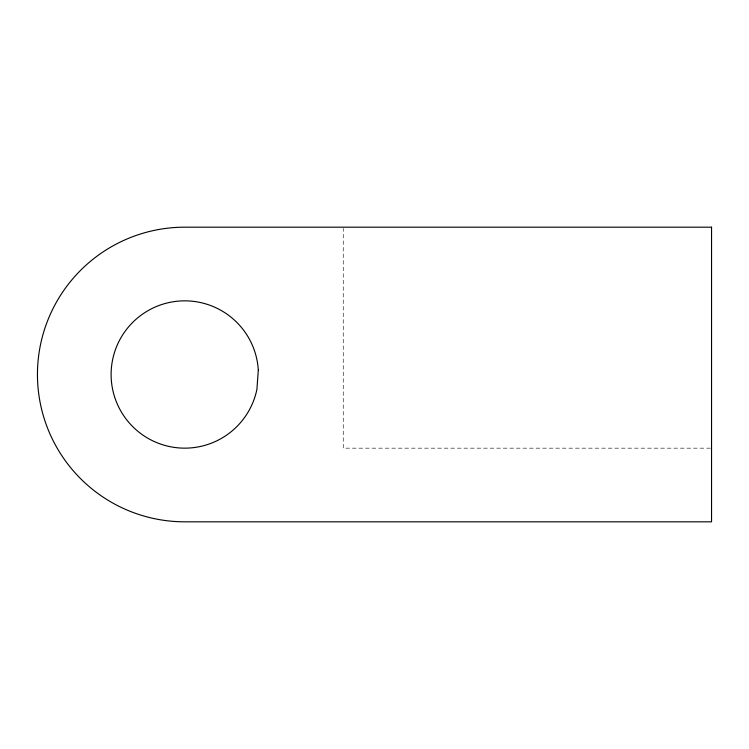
<?xml version="1.0" encoding="UTF-8"?>
<svg xmlns="http://www.w3.org/2000/svg" width="749" height="749" viewBox="0 0 749 749"><rect width="100%" height="100%" fill="white"/><g stroke="black" fill="none" stroke-linecap="round" stroke-linejoin="round"><path stroke-width="0.56" stroke-dasharray="3.75 2.81" d="M710.38 448.164L343.248 448.164L343.248 228.351"/><path stroke-width="1.12" d="M258.302 370.212L256.907 389.386A73.664 73.664 0 0 1 140.793 433.587A73.664 73.664 0 0 1 149.8 309.665A73.664 73.664 0 0 1 258.302 370.212M711.55 227.181L184.769 227.181A147.319 147.319 0 0 0 37.45 374.5A147.319 147.319 0 0 0 184.769 521.819L711.55 521.819L711.55 227.181"/></g></svg>
